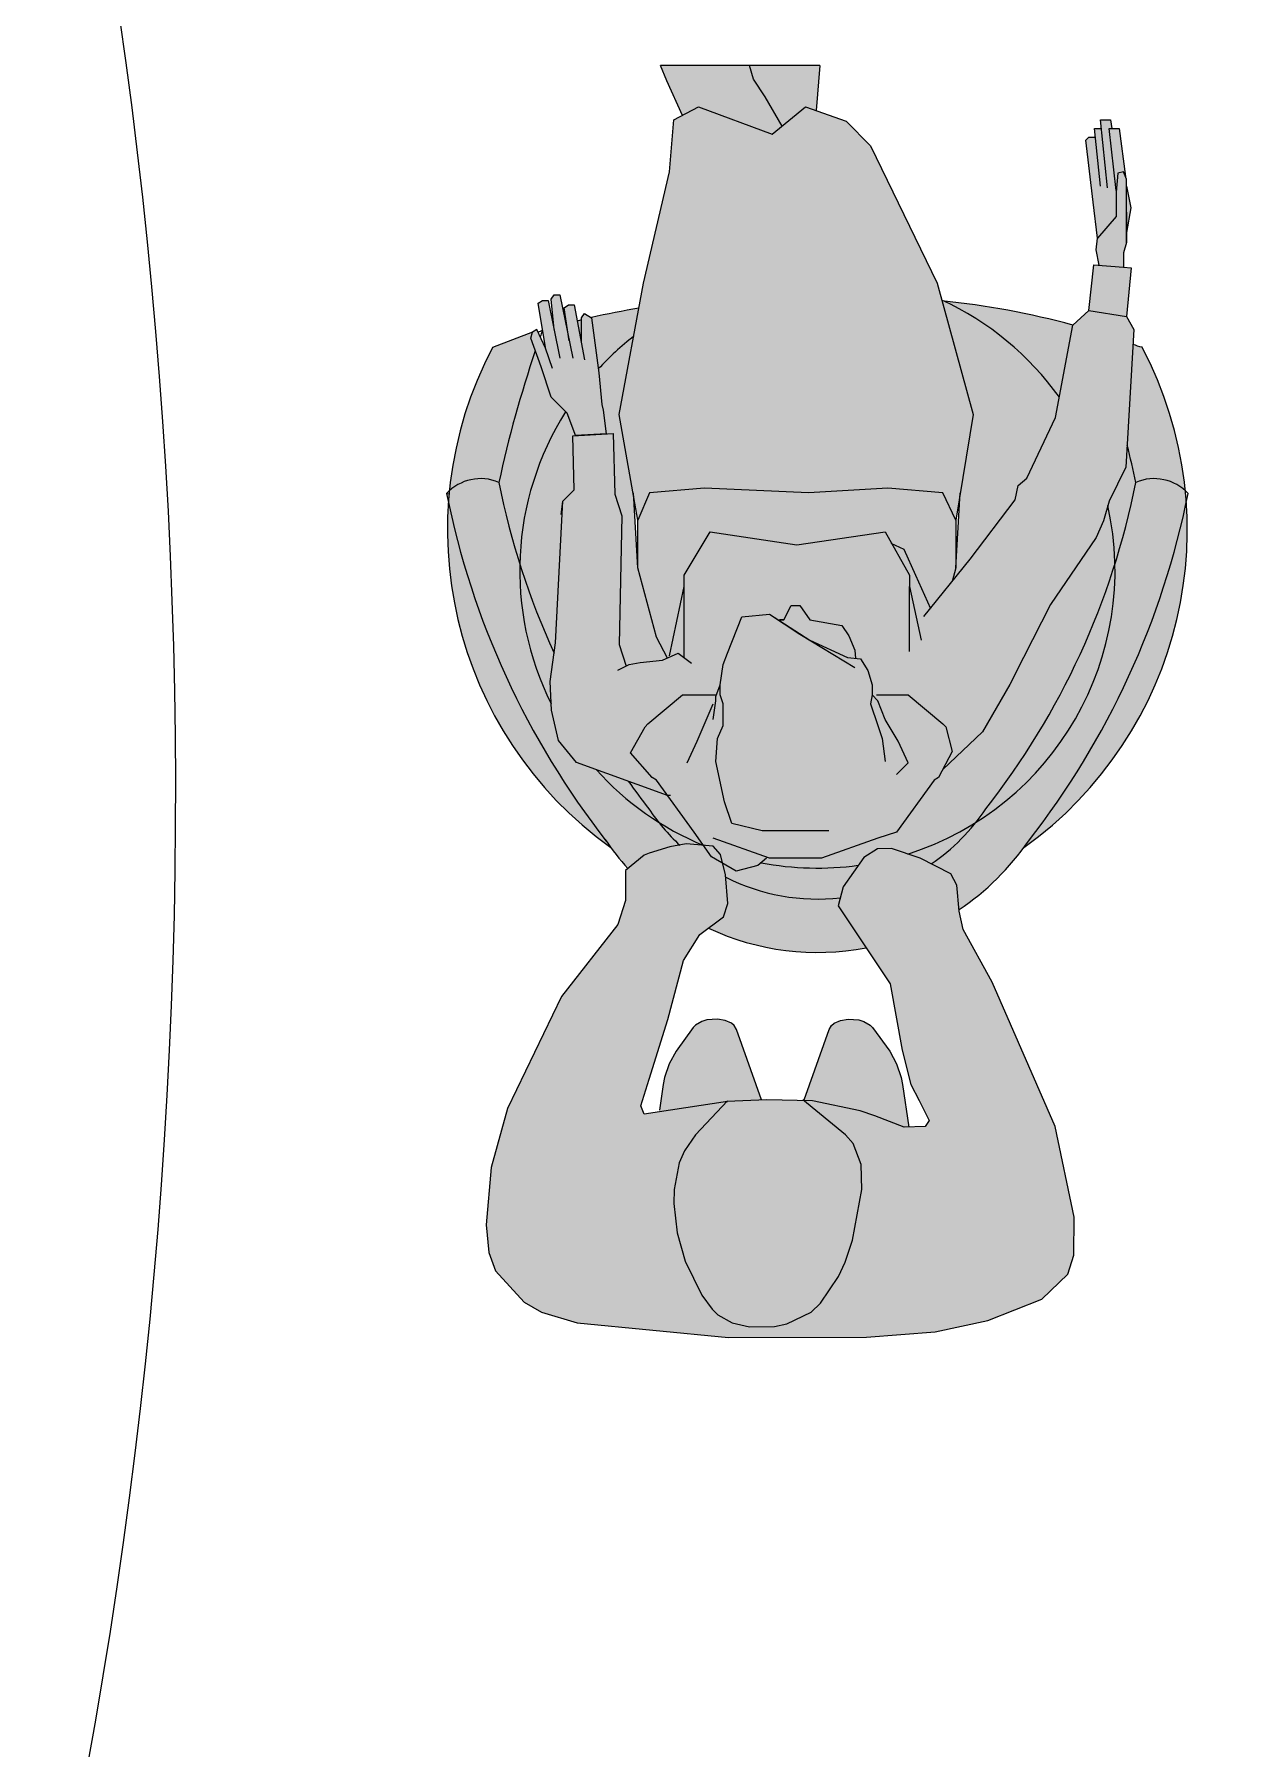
# Model space of a CAD drawing. Header units: millimetres. Extents: x 31778 to 54642, y 18502 to 28743.
# Drawn here: x 43749.3 to 43863, y 22060.9 to 22222.8 of the extents above; entities that cross this region are included whole.
import ezdxf

# ---------------------------------------------------------------- set-up
doc = ezdxf.new("R2010")
doc.units = ezdxf.units.MM
doc.layers.add('CIRCUITS ECLAIRAGE', color=1, linetype='Continuous')
doc.layers.add('Plan Archi', color=8, linetype='Continuous')

msp = doc.modelspace()

# ---------------------------------------------------------------- hatches: boundary and pattern name
at = {"layer": 'Plan Archi', "true_color": 0xffffff}
h = msp.add_hatch(color=7, dxfattribs=at)
h.dxf.hatch_style = 1
h.paths.add_polyline_path([(43804.487, 22186.858), (43806.261, 22176.896), (43807.353, 22179.488), (43812.538, 22179.898), (43822.364, 22179.488), (43829.87, 22179.898), (43835.055, 22179.488), (43836.284, 22176.896), (43837.921, 22186.858), (43834.51, 22199.276), (43828.232, 22212.241), (43825.912, 22214.56), (43822.091, 22215.925), (43818.952, 22213.332), (43811.993, 22215.925), (43809.673, 22214.697), (43809.263, 22209.784), (43806.807, 22199.276)])
h.paths.add_polyline_path([(43822.091, 22215.925), (43823.101, 22215.565), (43823.439, 22219.835), (43816.788, 22219.835), (43817.178, 22218.518), (43818.27, 22216.88), (43819.877, 22214.096)])
h.paths.add_polyline_path([(43818.952, 22213.332), (43819.877, 22214.096), (43818.27, 22216.88), (43817.178, 22218.518), (43816.788, 22219.835), (43808.385, 22219.835), (43808.99, 22218.382), (43810.483, 22215.126), (43811.993, 22215.925)])
h.paths.add_polyline_path([(43848.839, 22196.683), (43852.387, 22196.137), (43852.839, 22200.731), (43852.114, 22200.777), (43849.32, 22201.007)])
h.paths.add_polyline_path([(43852.387, 22203.097), (43852.387, 22205.963), (43852.387, 22206.1), (43852.387, 22209.102), (43852.114, 22209.784), (43851.568, 22209.648), (43851.431, 22207.874), (43851.431, 22205.554), (43849.657, 22203.507), (43849.521, 22202.415), (43849.811, 22200.967), (43852.114, 22200.777), (43852.114, 22202.142)])
h = msp.add_hatch(color=7, dxfattribs=at)
h.dxf.hatch_style = 1
h.paths.add_polyline_path([(43849.248, 22206.918), (43849.657, 22203.507), (43851.431, 22205.554), (43851.431, 22207.874), (43851.568, 22209.648), (43852.114, 22209.784), (43852.289, 22209.345), (43851.704, 22213.878), (43851.295, 22213.878), (43851.022, 22213.878), (43850.886, 22214.697), (43850.476, 22214.697), (43849.93, 22214.697), (43850.017, 22213.878), (43849.93, 22213.878), (43849.384, 22213.878), (43849.466, 22213.059), (43848.839, 22213.059), (43848.566, 22212.786)])
h = msp.add_hatch(color=7, dxfattribs=at)
h.dxf.hatch_style = 1
h.paths.add_polyline_path([(43852.387, 22204.053), (43852.796, 22206.372), (43852.387, 22208.419), (43852.387, 22206.1)])
h = msp.add_hatch(color=7, dxfattribs=at)
h.dxf.hatch_style = 1
h.paths.add_polyline_path([(43788.473, 22179.673, -0.292249), (43793.138, 22180.463, -0.0281492), (43796.582, 22192.89), (43796.162, 22194.09), (43796.299, 22194.636), (43792.544, 22193.192, 0.0965493)])
h.paths.add_polyline_path([(43803.698, 22145.992, -0.008687), (43803.216, 22146.678, -0.1141347), (43788.379, 22178.577, 0.2605078)])
h.paths.add_polyline_path([(43846.058, 22188.495), (43847.335, 22195.307, 0.0413939), (43835.139, 22197.582, -0.128467)])
h = msp.add_hatch(color=7, dxfattribs=at)
h.dxf.hatch_style = 1
h.paths.add_polyline_path([(43839.116, 22149.64, -0.0205408), (43838.194, 22148.371, 0.2633428), (43851.301, 22172.751, -0.0901738)], flags=17)
h.paths.add_polyline_path([(43836.684, 22179.331), (43836.284, 22172.392), (43835.943, 22171.099), (43837.648, 22173.211), (43841.879, 22178.806), (43842.152, 22180.171), (43842.971, 22180.853), (43845.7, 22186.585), (43846.058, 22188.495, 0.128467), (43835.139, 22197.582, 0.0005651), (43834.97, 22197.599), (43837.921, 22186.858)])
h.paths.add_polyline_path([(43806.261, 22176.896), (43806.261, 22172.392), (43805.877, 22179.054), (43804.487, 22186.858), (43805.868, 22194.253, 0.0405095), (43802.53, 22191.168), (43802.576, 22190.815), (43802.849, 22187.813), (43802.986, 22187.267), (43803.264, 22185.044), (43800.114, 22184.862), (43800.256, 22179.761), (43799.165, 22178.67), (43798.482, 22165.296), (43797.994, 22161.654), (43798.103, 22158.965), (43798.773, 22156.098), (43800.479, 22154.01), (43809.064, 22150.906), (43811.583, 22147.419), (43812.446, 22146.196), (43813.385, 22146.122), (43814.069, 22145.318), (43814.277, 22144.477), (43815.541, 22143.734), (43817.588, 22144.28), (43818.489, 22145.031), (43818.679, 22144.962), (43823.592, 22144.962), (43828.914, 22146.873), (43830.689, 22147.419), (43834.237, 22152.332), (43834.646, 22152.604), (43835.046, 22153.358), (43838.794, 22156.92), (43841.382, 22161.365), (43842.659, 22163.935), (43845.221, 22168.914), (43849.521, 22175.258), (43850.217, 22176.819), (43850.749, 22178.67), (43852.34, 22181.892), (43853.069, 22194.909), (43852.387, 22196.137), (43848.839, 22196.683), (43847.337, 22195.319), (43845.7, 22186.585), (43842.971, 22180.853), (43842.152, 22180.171), (43841.879, 22178.806), (43837.648, 22173.211), (43835.943, 22171.099), (43836.284, 22172.392), (43836.284, 22176.896), (43835.055, 22179.488), (43829.87, 22179.898), (43822.364, 22179.488), (43812.538, 22179.898), (43807.353, 22179.488)])
h.paths.add_polyline_path([(43822.5, 22165.569), (43821.545, 22166.115), (43818.679, 22168.025)], flags=16)
h.paths.add_polyline_path([(43795.114, 22172.751, 0.0309202), (43798.353, 22164.33), (43798.482, 22165.296), (43799.165, 22178.67), (43800.256, 22179.761), (43800.114, 22184.862), (43800.368, 22184.876), (43799.574, 22186.994), (43799.439, 22187.129, 0.1360564)])
h.paths.add_polyline_path([(43803.216, 22146.678, 0.0353791), (43805.324, 22143.995), (43806.853, 22145.246), (43807.331, 22145.445), (43809.282, 22146.043), (43810.218, 22146.211, -0.0385462), (43808.221, 22148.371, -0.0689941), (43802.319, 22153.345), (43800.479, 22154.01), (43798.773, 22156.098), (43798.103, 22158.965), (43798.079, 22159.564, -0.1220414), (43795.114, 22172.751, -0.0272747), (43793.138, 22180.463, 0.292249), (43788.473, 22179.673, 0.0074581), (43788.379, 22178.577, 0.1141347)])
h.paths.add_polyline_path([(43793.138, 22180.463, 0.0272747), (43795.114, 22172.751, -0.1360564), (43799.439, 22187.129), (43798.073, 22188.495), (43797.118, 22191.361), (43796.582, 22192.89, 0.0281492)])
h.paths.add_polyline_path([(43802.53, 22191.168, -0.0405095), (43805.868, 22194.253), (43806.366, 22196.916, 0.0152036), (43801.892, 22196.018)])
h.paths.add_polyline_path([(43841.382, 22161.365), (43838.794, 22156.92), (43835.046, 22153.358), (43834.646, 22152.604), (43834.237, 22152.332), (43830.689, 22147.419), (43828.914, 22146.873), (43823.592, 22144.962), (43818.679, 22144.962), (43818.489, 22145.031), (43817.906, 22144.545, 0.082095), (43827.069, 22144.307), (43827.581, 22145.048), (43828.879, 22145.844), (43830.196, 22145.901), (43831.741, 22145.368, 0.0635791), (43838.194, 22148.371, 0.0205408), (43839.116, 22149.64, 0.0901738), (43851.301, 22172.751, 0.0495236), (43850.632, 22178.263), (43850.217, 22176.819), (43849.521, 22175.258), (43845.221, 22168.914), (43842.659, 22163.935)], flags=17)
h.paths.add_polyline_path([(43851.301, 22172.751, 0.0272747), (43853.276, 22180.463, 0.0078533), (43852.456, 22183.968), (43852.34, 22181.892), (43850.749, 22178.67), (43850.632, 22178.263, -0.0495236)])
h.paths.add_polyline_path([(43807.299, 22149.64, 0.0205408), (43808.221, 22148.371, 0.04204), (43812.408, 22146.199), (43812.446, 22146.196), (43811.583, 22147.419), (43809.064, 22150.906), (43805.344, 22152.251, 0.0111682)], flags=17)
h.paths.add_polyline_path([(43808.221, 22148.371, -0.0205408), (43807.299, 22149.64, -0.0111682), (43805.344, 22152.251), (43802.319, 22153.345, 0.0689941)], flags=17)
h.paths.add_polyline_path([(43798.079, 22159.564), (43797.994, 22161.654), (43798.353, 22164.33, -0.0309202), (43795.114, 22172.751, 0.1220414)], flags=17)
h.paths.add_polyline_path([(43825.381, 22141.24), (43825.653, 22142.259), (43827.069, 22144.307, -0.082095), (43817.906, 22144.545), (43817.588, 22144.28), (43815.541, 22143.734), (43814.277, 22144.477), (43814.54, 22143.414), (43814.558, 22143.186, 0.1469835)])
h.paths.add_polyline_path([(43831.741, 22145.368), (43832.902, 22144.967), (43833.962, 22144.43, 0.0760974), (43838.194, 22148.371, -0.0635791)], flags=16)
h.paths.add_polyline_path([(43814.341, 22139.431), (43812.928, 22138.371, 0.1591461), (43827.801, 22136.517), (43825.175, 22140.466), (43825.381, 22141.24, -0.1469835), (43814.558, 22143.186), (43814.758, 22140.708)])
h = msp.add_hatch(color=7, dxfattribs=at)
h.dxf.hatch_style = 1
h.paths.add_polyline_path([(43799.574, 22186.994), (43800.368, 22184.876), (43803.264, 22185.044), (43802.986, 22187.267), (43802.849, 22187.813), (43802.576, 22190.815), (43801.894, 22196.001), (43801.212, 22196.41), (43800.939, 22196.001), (43800.939, 22195.79, 0.0013694), (43800.54, 22195.691), (43800.256, 22197.229), (43799.71, 22197.229), (43799.301, 22196.956), (43799.781, 22193.836), (43798.892, 22198.184), (43798.346, 22198.184), (43798.073, 22197.775), (43798.346, 22194.909), (43797.8, 22197.639), (43797.254, 22197.639), (43796.845, 22197.366), (43797.57, 22193.016), (43797.527, 22193.135), (43796.708, 22194.909), (43796.299, 22194.636), (43796.162, 22194.09), (43797.118, 22191.361), (43798.073, 22188.495)])
h = msp.add_hatch(color=7, dxfattribs=at)
h.dxf.hatch_style = 1
h.paths.add_polyline_path([(43858.036, 22178.577, -0.1144917), (43843.131, 22146.591, -0.0077692), (43842.698, 22145.979, 0.2606709)])
h.paths.add_polyline_path([(43858.036, 22178.577, 0.0074581), (43857.942, 22179.673, 0.292249), (43853.276, 22180.463, -0.0272747), (43851.301, 22172.751, -0.2633428), (43838.194, 22148.371, -0.0760974), (43833.962, 22144.43), (43835.81, 22143.494), (43836.389, 22142.419), (43836.582, 22140.122, 0.0962218), (43843.131, 22146.591, 0.1144917)])
h.paths.add_polyline_path([(43853.841, 22193.249, -0.0473686), (43852.991, 22193.516), (43852.456, 22183.968, -0.0078533), (43853.276, 22180.463, -0.292249), (43857.942, 22179.673, 0.0969866)])
h.paths.add_polyline_path([(43842.971, 22180.853), (43842.152, 22180.171), (43841.879, 22178.806), (43837.648, 22173.211), (43833.881, 22168.545), (43832.463, 22171.71), (43831.371, 22174.166), (43830.24, 22174.669), (43829.597, 22175.804), (43821.272, 22174.576), (43813.084, 22175.804), (43810.628, 22171.71), (43810.628, 22170.618), (43810.628, 22168.162), (43810.628, 22163.916), (43810.082, 22164.341), (43808.581, 22163.658), (43806.49, 22163.455), (43805.442, 22163.249), (43805.168, 22163.116), (43804.487, 22165.159), (43804.76, 22177.305), (43804.077, 22179.352), (43803.941, 22185.084), (43800.114, 22184.862), (43800.256, 22179.761), (43799.165, 22178.67), (43798.482, 22165.296), (43797.994, 22161.654), (43798.103, 22158.965), (43798.773, 22156.098), (43800.479, 22154.01), (43809.064, 22150.906), (43811.583, 22147.419), (43812.446, 22146.196), (43813.385, 22146.122), (43814.069, 22145.318), (43814.277, 22144.477), (43815.541, 22143.734), (43817.588, 22144.28), (43818.489, 22145.031), (43818.679, 22144.962), (43823.592, 22144.962), (43828.914, 22146.873), (43830.689, 22147.419), (43834.237, 22152.332), (43834.646, 22152.604), (43835.046, 22153.358), (43838.794, 22156.92), (43841.382, 22161.365), (43842.659, 22163.935), (43845.221, 22168.914), (43849.521, 22175.258), (43850.217, 22176.819), (43850.749, 22178.67), (43852.34, 22181.892), (43853.069, 22194.909), (43852.387, 22196.137), (43848.839, 22196.683), (43847.337, 22195.319), (43845.7, 22186.585)])
h.paths.add_polyline_path([(43822.5, 22165.569), (43821.545, 22166.115), (43822.276, 22165.673)], flags=16)
h = msp.add_hatch(color=7, dxfattribs=at)
h.dxf.hatch_style = 1
h.paths.add_polyline_path([(43810.218, 22146.211), (43810.836, 22146.322), (43812.408, 22146.199, -0.04204), (43808.221, 22148.371, 0.0385462)])
h = msp.add_hatch(color=7, dxfattribs=at)
h.dxf.hatch_style = 1
h.paths.add_polyline_path([(43814.739, 22121.985), (43806.853, 22120.79), (43806.534, 22121.587), (43807.331, 22124.096), (43809.083, 22129.752), (43810.557, 22135.328), (43812.11, 22137.758), (43814.341, 22139.431), (43814.758, 22140.708), (43814.54, 22143.414), (43814.069, 22145.318), (43813.385, 22146.122), (43810.836, 22146.322), (43809.282, 22146.043), (43807.331, 22145.445), (43806.853, 22145.246), (43805.1, 22143.812), (43805.1, 22140.984), (43804.383, 22138.714), (43799.046, 22131.903), (43793.96, 22121.327), (43792.426, 22115.782), (43791.948, 22110.342), (43792.195, 22107.726), (43792.807, 22106.012), (43795.541, 22103.065), (43797.156, 22102.104), (43800.52, 22101.114), (43814.819, 22099.72), (43827.834, 22099.758), (43834.336, 22100.237), (43839.315, 22101.313), (43844.413, 22103.344), (43846.843, 22105.694), (43847.43, 22107.481), (43847.44, 22111.071), (43845.648, 22119.635), (43839.713, 22133.257), (43836.965, 22138.236), (43836.594, 22139.976), (43836.389, 22142.419), (43835.81, 22143.494), (43832.902, 22144.967), (43830.196, 22145.901), (43828.879, 22145.844), (43827.581, 22145.048), (43825.653, 22142.259), (43825.175, 22140.466), (43830.074, 22133.098), (43831.229, 22126.844), (43832.026, 22123.618), (43832.805, 22122.098), (43833.75, 22120.194), (43833.38, 22119.635), (43831.418, 22119.565), (43828.635, 22120.652), (43827.246, 22121.109), (43822.745, 22122.065), (43818.443, 22122.144), (43814.659, 22121.985)])
h = msp.add_hatch(color=7, dxfattribs=at)
h.dxf.hatch_style = 1
h.paths.add_polyline_path([(43827.396, 22113.681), (43827.331, 22116.043), (43826.574, 22118.049), (43825.852, 22118.838), (43821.907, 22122.08), (43818.443, 22122.144), (43814.77, 22121.99), (43814.652, 22121.972), (43811.712, 22118.838), (43810.659, 22117.351), (43810.173, 22116.216), (43809.674, 22113.697), (43809.642, 22112.354), (43809.959, 22109.608), (43810.722, 22106.92), (43812.295, 22103.716), (43813.265, 22102.388), (43813.799, 22101.871), (43815.163, 22101.115), (43816.802, 22100.722), (43819.169, 22100.752), (43820.333, 22100.999), (43822.635, 22102.109), (43823.502, 22102.946), (43825.198, 22105.477), (43825.844, 22106.818), (43826.529, 22108.92)])
h.paths.add_polyline_path([(43827.246, 22121.109), (43828.635, 22120.652), (43831.418, 22119.565), (43831.848, 22119.581), (43831.252, 22123.618), (43831.12, 22124.278), (43830.675, 22125.548), (43830.038, 22126.756), (43828.424, 22128.995), (43828.2, 22129.217), (43827.606, 22129.554), (43827.135, 22129.697), (43826.121, 22129.78), (43825.394, 22129.661), (43824.786, 22129.381), (43824.553, 22129.178), (43824.321, 22128.796), (43821.948, 22122.079), (43822.745, 22122.065)])
h.paths.add_polyline_path([(43814.652, 22121.972), (43814.664, 22121.985), (43814.659, 22121.985), (43817.938, 22122.123), (43815.58, 22128.796), (43815.348, 22129.178), (43815.115, 22129.381), (43814.508, 22129.661), (43813.781, 22129.78), (43812.767, 22129.697), (43812.295, 22129.554), (43811.702, 22129.217), (43811.478, 22128.995), (43809.864, 22126.756), (43809.227, 22125.548), (43808.782, 22124.278), (43808.65, 22123.618), (43808.264, 22121.004)])

# ---------------------------------------------------------------- linework, layer by layer
at = {"layer": 'CIRCUITS ECLAIRAGE', "color": 6}
for centre, radius, start, end in [((43806.181, 21964.076), 307.428, 44.6492, 100.62994), ((43252.281, 22151.075), 510.351, 342.46886, 13.04018)]:
    msp.add_arc(centre, radius, start, end, dxfattribs=at)
at = {"layer": 'Plan Archi'}
for p, q in [((43823.439, 22219.835, 0), (43808.385, 22219.835, 0)), ((43808.99, 22218.382, 0), (43808.385, 22219.835, 0)), ((43817.178, 22218.518, 0), (43816.788, 22219.835, 0)), ((43823.439, 22219.835, 0), (43823.101, 22215.565, 0)), ((43810.491, 22215.106, 0), (43808.99, 22218.382, 0)), ((43818.27, 22216.88, 0), (43817.178, 22218.518, 0)), ((43809.673, 22214.697, 0), (43811.993, 22215.925, 0)), ((43811.993, 22215.925, 0), (43818.952, 22213.332, 0)), ((43819.877, 22214.096, 0), (43818.27, 22216.88, 0)), ((43818.952, 22213.332, 0), (43822.091, 22215.925, 0)), ((43822.091, 22215.925, 0), (43825.912, 22214.56, 0)), ((43809.263, 22209.784, 0), (43809.673, 22214.697, 0)), ((43825.912, 22214.56, 0), (43828.232, 22212.241, 0)), ((43849.93, 22208.419, 0), (43849.384, 22213.878, 0)), ((43849.384, 22213.878, 0), (43849.93, 22213.878, 0)), ((43850.613, 22208.283, 0), (43849.93, 22214.697, 0)), ((43849.93, 22214.697, 0), (43850.476, 22214.697, 0)), ((43849.93, 22213.878, 0), (43850.067, 22213.878, 0)), ((43850.476, 22214.697, 0), (43850.886, 22214.697, 0)), ((43851.431, 22208.01, 0), (43850.749, 22213.878, 0)), ((43850.749, 22213.878, 0), (43851.295, 22213.878, 0)), ((43850.886, 22214.697, 0), (43851.022, 22213.878, 0)), ((43851.295, 22213.878, 0), (43851.704, 22213.878, 0)), ((43851.704, 22213.878, 0), (43852.289, 22209.345, 0)), ((43828.232, 22212.241, 0), (43834.51, 22199.276, 0)), ((43848.566, 22212.786, 0), (43848.839, 22213.059, 0)), ((43849.248, 22206.918, 0), (43848.566, 22212.786, 0)), ((43848.839, 22213.059, 0), (43849.466, 22213.059, 0)), ((43806.807, 22199.276, 0), (43809.263, 22209.784, 0)), ((43851.568, 22209.648, 0), (43851.431, 22207.874, 0)), ((43852.114, 22209.784, 0), (43851.568, 22209.648, 0)), ((43852.387, 22209.102, 0), (43852.114, 22209.784, 0)), ((43852.387, 22206.1, 0), (43852.387, 22209.102, 0)), ((43851.431, 22208.01, 0), (43851.431, 22208.01, 0)), ((43851.431, 22207.874, 0), (43851.431, 22205.554, 0)), ((43852.387, 22208.419, 0), (43852.796, 22206.372, 0)), ((43849.657, 22203.507, 0), (43849.248, 22206.918, 0)), ((43852.796, 22206.372, 0), (43852.387, 22204.053, 0)), ((43852.387, 22203.097, 0), (43852.387, 22206.1, 0)), ((43852.387, 22205.963, 0), (43852.387, 22203.097, 0)), ((43851.431, 22205.554, 0), (43849.657, 22203.507, 0)), ((43849.521, 22202.415, 0), (43849.657, 22203.507, 0)), ((43849.811, 22200.967, 0), (43849.521, 22202.415, 0)), ((43852.387, 22203.097, 0), (43852.114, 22202.142, 0)), ((43848.839, 22196.683, 0), (43849.32, 22201.007, 0)), ((43849.32, 22201.007, 0), (43852.114, 22200.777, 0)), ((43852.114, 22202.142, 0), (43852.114, 22200.777, 0)), ((43852.114, 22200.777, 0), (43852.839, 22200.731, 0)), ((43804.487, 22186.858, 0), (43806.807, 22199.276, 0)), ((43834.51, 22199.276, 0), (43837.921, 22186.858, 0)), ((43852.839, 22200.731, 0), (43852.387, 22196.137, 0)), ((43796.845, 22197.366, 0), (43797.254, 22197.639, 0)), ((43797.254, 22197.639, 0), (43797.8, 22197.639, 0)), ((43797.8, 22197.639, 0), (43798.892, 22192.18, 0)), ((43798.073, 22197.775, 0), (43798.346, 22198.184, 0)), ((43798.346, 22194.909, 0), (43798.073, 22197.775, 0)), ((43798.346, 22198.184, 0), (43798.892, 22198.184, 0)), ((43798.892, 22198.184, 0), (43800.12, 22192.18, 0)), ((43797.57, 22193.016, 0), (43796.845, 22197.366, 0)), ((43799.301, 22196.956, 0), (43799.71, 22197.229, 0)), ((43799.781, 22193.836, 0), (43799.301, 22196.956, 0)), ((43799.71, 22197.229, 0), (43800.256, 22197.229, 0)), ((43800.256, 22197.229, 0), (43801.212, 22192.043, 0)), ((43800.939, 22196.001, 0), (43801.212, 22196.41, 0)), ((43800.939, 22193.681, 0), (43800.939, 22196.001, 0)), ((43801.212, 22196.41, 0), (43801.894, 22196.001, 0)), ((43801.894, 22196.001, 0), (43802.576, 22190.815, 0)), ((43847.337, 22195.319, 0), (43848.839, 22196.683, 0)), ((43848.839, 22196.683, 0), (43852.387, 22196.137, 0)), ((43852.387, 22196.137, 0), (43853.069, 22194.909, 0)), ((43796.299, 22194.636, 0), (43792.544, 22193.192, 0)), ((43796.162, 22194.09, 0), (43796.299, 22194.636, 0)), ((43796.708, 22194.909, 0), (43796.299, 22194.636, 0)), ((43797.527, 22193.135, 0), (43796.708, 22194.909, 0)), ((43845.7, 22186.585, 0), (43847.337, 22195.319, 0)), ((43853.069, 22194.909, 0), (43852.34, 22181.892, 0)), ((43797.118, 22191.361, 0), (43796.162, 22194.09, 0)), ((43798.209, 22191.225, 0), (43797.527, 22193.135, 0)), ((43798.073, 22188.495, 0), (43797.118, 22191.361, 0)), ((43802.576, 22190.815, 0), (43802.849, 22187.813, 0)), ((43799.574, 22186.994, 0), (43798.073, 22188.495, 0)), ((43802.849, 22187.813, 0), (43802.986, 22187.267, 0)), ((43800.393, 22184.811, 0), (43799.574, 22186.994, 0)), ((43802.986, 22187.267, 0), (43803.264, 22185.044, 0)), ((43806.261, 22176.896, 0), (43804.487, 22186.858, 0)), ((43837.921, 22186.858, 0), (43836.284, 22176.896, 0)), ((43842.971, 22180.853, 0), (43845.7, 22186.585, 0)), ((43800.114, 22184.862, 0), (43803.941, 22185.084, 0)), ((43800.256, 22179.761, 0), (43800.114, 22184.862, 0)), ((43803.264, 22185.044, 0), (43800.368, 22184.876, 0)), ((43803.941, 22185.084, 0), (43804.077, 22179.352, 0)), ((43852.34, 22181.892, 0), (43850.749, 22178.67, 0)), ((43799.165, 22178.67, 0), (43800.256, 22179.761, 0)), ((43812.538, 22179.898, 0), (43807.353, 22179.488, 0)), ((43822.364, 22179.488, 0), (43812.538, 22179.898, 0)), ((43829.87, 22179.898, 0), (43822.364, 22179.488, 0)), ((43835.055, 22179.488, 0), (43829.87, 22179.898, 0)), ((43841.879, 22178.806, 0), (43842.152, 22180.171, 0)), ((43842.152, 22180.171, 0), (43842.971, 22180.853, 0)), ((43798.482, 22165.296, 0), (43799.165, 22178.67, 0)), ((43799.028, 22177.441, 0), (43799.165, 22178.67, 0)), ((43804.077, 22179.352, 0), (43804.76, 22177.305, 0)), ((43806.261, 22172.392, 0), (43805.852, 22179.488, 0)), ((43807.353, 22179.488, 0), (43806.261, 22176.896, 0)), ((43836.284, 22176.896, 0), (43835.055, 22179.488, 0)), ((43836.284, 22172.392, 0), (43836.693, 22179.488, 0)), ((43837.648, 22173.211, 0), (43841.879, 22178.806, 0)), ((43850.749, 22178.67, 0), (43850.217, 22176.819, 0)), ((43804.76, 22177.305, 0), (43804.487, 22165.159, 0)), ((43806.261, 22172.392, 0), (43806.261, 22176.896, 0)), ((43836.284, 22176.896, 0), (43836.284, 22172.392, 0)), ((43850.217, 22176.819, 0), (43849.521, 22175.258, 0)), ((43810.628, 22171.71, 0), (43813.084, 22175.804, 0)), ((43813.084, 22175.804, 0), (43821.272, 22174.576, 0)), ((43821.272, 22174.576, 0), (43829.597, 22175.804, 0)), ((43829.597, 22175.804, 0), (43831.917, 22171.71, 0)), ((43849.521, 22175.258, 0), (43845.221, 22168.914, 0)), ((43830.143, 22174.712, 0), (43831.371, 22174.166, 0)), ((43831.371, 22174.166, 0), (43832.463, 22171.71, 0)), ((43808.035, 22165.842, 0), (43806.261, 22172.392, 0)), ((43810.628, 22170.618, 0), (43810.628, 22171.71, 0)), ((43831.917, 22171.71, 0), (43831.917, 22170.618, 0)), ((43832.463, 22171.71, 0), (43833.881, 22168.545, 0)), ((43833.272, 22167.79, 0), (43837.648, 22173.211, 0)), ((43836.284, 22172.392, 0), (43835.943, 22171.099, 0)), ((43809.263, 22164.068, 0), (43810.628, 22170.618, 0)), ((43810.628, 22168.162, 0), (43810.628, 22170.618, 0)), ((43831.917, 22168.162, 0), (43831.917, 22170.618, 0)), ((43831.917, 22170.618, 0), (43833.008, 22165.569, 0)), ((43820.044, 22167.479, 0), (43820.726, 22168.844, 0)), ((43820.726, 22168.844, 0), (43821.545, 22168.844, 0)), ((43821.545, 22168.844, 0), (43822.5, 22167.479, 0)), ((43845.221, 22168.914, 0), (43842.659, 22163.935, 0)), ((43810.628, 22163.931, 0), (43810.628, 22168.162, 0)), ((43814.722, 22164.341, 0), (43816.087, 22167.752, 0)), ((43816.087, 22167.752, 0), (43818.679, 22168.025, 0)), ((43818.679, 22168.025, 0), (43822.5, 22165.569, 0)), ((43818.679, 22168.025, 0), (43821.545, 22166.115, 0)), ((43820.044, 22167.479, 0), (43819.635, 22167.479, 0)), ((43819.635, 22167.479, 0), (43819.635, 22167.479, 0)), ((43819.635, 22167.479, 0), (43820.044, 22167.479, 0)), ((43822.5, 22167.479, 0), (43825.503, 22166.933, 0)), ((43825.503, 22166.933, 0), (43826.185, 22165.978, 0)), ((43831.917, 22164.477, 0), (43831.917, 22168.162, 0)), ((43797.994, 22161.654, 0), (43798.482, 22165.296, 0)), ((43804.487, 22165.159, 0), (43805.169, 22163.112, 0)), ((43809.049, 22163.871, 0), (43808.035, 22165.842, 0)), ((43821.545, 22166.115, 0), (43822.5, 22165.569, 0)), ((43821.545, 22166.115, 0), (43826.731, 22162.976, 0)), ((43822.5, 22165.569, 0), (43826.049, 22163.931, 0)), ((43826.185, 22165.978, 0), (43826.731, 22164.614, 0)), ((43806.49, 22163.455, 0), (43808.581, 22163.658, 0)), ((43808.581, 22163.658, 0), (43810.082, 22164.341, 0)), ((43810.082, 22164.341, 0), (43811.31, 22163.385, 0)), ((43814.312, 22163.249, 0), (43814.722, 22164.341, 0)), ((43826.049, 22163.931, 0), (43827.277, 22163.795, 0)), ((43826.731, 22164.614, 0), (43826.821, 22163.845, 0)), ((43827.277, 22163.795, 0), (43827.959, 22162.703, 0)), ((43842.659, 22163.935, 0), (43841.382, 22161.365, 0)), ((43804.36, 22162.723, 0), (43805.442, 22163.249, 0)), ((43805.442, 22163.249, 0), (43806.49, 22163.455, 0)), ((43814.04, 22161.338, 0), (43814.312, 22163.249, 0)), ((43827.959, 22162.703, 0), (43828.369, 22161.338, 0)), ((43798.103, 22158.965, 0), (43797.994, 22161.654, 0)), ((43807.216, 22157.654, 0), (43810.491, 22160.383, 0)), ((43810.491, 22160.383, 0), (43813.63, 22160.383, 0)), ((43813.63, 22160.247, 0), (43814.04, 22161.338, 0)), ((43814.04, 22160.383, 0), (43814.04, 22161.338, 0)), ((43814.312, 22159.564, 0), (43814.04, 22160.383, 0)), ((43828.369, 22160.383, 0), (43828.232, 22159.564, 0)), ((43828.369, 22161.338, 0), (43828.369, 22160.383, 0)), ((43828.914, 22159.837, 0), (43828.369, 22160.383, 0)), ((43828.778, 22160.383, 0), (43831.78, 22160.383, 0)), ((43831.78, 22160.383, 0), (43835.055, 22157.654, 0)), ((43841.382, 22161.365, 0), (43838.794, 22156.92, 0)), ((43798.773, 22156.098, 0), (43798.103, 22158.965, 0)), ((43811.856, 22156.016, 0), (43813.357, 22159.564, 0)), ((43813.357, 22158.063, 0), (43813.63, 22159.837, 0)), ((43813.63, 22159.837, 0), (43813.63, 22160.247, 0)), ((43814.312, 22157.517, 0), (43814.312, 22159.564, 0)), ((43828.232, 22159.564, 0), (43828.914, 22157.517, 0)), ((43829.597, 22158.063, 0), (43828.914, 22159.837, 0)), ((43805.579, 22154.924, 0), (43806.943, 22157.381, 0)), ((43806.943, 22157.381, 0), (43807.216, 22157.654, 0)), ((43813.767, 22156.289, 0), (43814.312, 22157.517, 0)), ((43828.914, 22157.517, 0), (43829.324, 22156.289, 0)), ((43830.825, 22156.016, 0), (43829.597, 22158.063, 0)), ((43835.055, 22157.654, 0), (43835.328, 22157.381, 0)), ((43835.328, 22157.381, 0), (43835.938, 22155.037, 0)), ((43800.479, 22154.01, 0), (43798.773, 22156.098, 0)), ((43810.901, 22153.969, 0), (43811.856, 22156.016, 0)), ((43813.63, 22154.106, 0), (43813.767, 22156.289, 0)), ((43829.324, 22156.289, 0), (43829.597, 22154.106, 0)), ((43831.78, 22153.969, 0), (43830.825, 22156.016, 0)), ((43838.794, 22156.92, 0), (43835.046, 22153.358, 0)), ((43809.064, 22150.906, 0), (43800.479, 22154.01, 0)), ((43807.626, 22152.604, 0), (43805.579, 22154.924, 0)), ((43814.449, 22150.285, 0), (43813.63, 22154.106, 0)), ((43830.689, 22152.877, 0), (43831.78, 22153.969, 0)), ((43835.938, 22155.037, 0), (43834.646, 22152.604, 0)), ((43808.035, 22152.332, 0), (43807.626, 22152.604, 0)), ((43811.583, 22147.419, 0), (43808.035, 22152.332, 0)), ((43834.237, 22152.332, 0), (43830.689, 22147.419, 0)), ((43834.646, 22152.604, 0), (43834.237, 22152.332, 0)), ((43809.337, 22150.906, 0), (43809.064, 22150.906, 0)), ((43815.131, 22148.238, 0), (43814.449, 22150.285, 0)), ((43813.221, 22145.099, 0), (43811.583, 22147.419, 0)), ((43817.997, 22147.555, 0), (43815.131, 22148.238, 0)), ((43824.275, 22147.555, 0), (43817.997, 22147.555, 0)), ((43830.689, 22147.419, 0), (43828.914, 22146.873, 0)), ((43809.282, 22146.043, -78.138), (43807.331, 22145.445, -78.138)), ((43810.836, 22146.322, -78.138), (43809.282, 22146.043, -78.138)), ((43813.385, 22146.122, -78.138), (43810.836, 22146.322, -78.138)), ((43818.679, 22144.962, 0), (43813.357, 22146.873, 0)), ((43814.069, 22145.318, -78.138), (43813.385, 22146.122, -78.138)), ((43828.914, 22146.873, 0), (43823.592, 22144.962, 0)), ((43828.879, 22145.844, -78.138), (43827.581, 22145.048, -78.138)), ((43830.196, 22145.901, -78.138), (43828.879, 22145.844, -78.138)), ((43832.902, 22144.967, -78.138), (43830.196, 22145.901, -78.138)), ((43806.853, 22145.246, -78.138), (43805.1, 22143.812, -78.138)), ((43807.331, 22145.445, -78.138), (43806.853, 22145.246, -78.138)), ((43815.541, 22143.734, 0), (43813.221, 22145.099, 0)), ((43814.54, 22143.414, -78.138), (43814.069, 22145.318, -78.138)), ((43817.588, 22144.28, 0), (43815.541, 22143.734, 0)), ((43818.406, 22144.962, 0), (43817.588, 22144.28, 0)), ((43823.592, 22144.962, 0), (43818.679, 22144.962, 0)), ((43827.581, 22145.048, -78.138), (43825.653, 22142.259, -78.138)), ((43835.81, 22143.494, -78.138), (43832.902, 22144.967, -78.138)), ((43805.1, 22143.812, -78.138), (43805.1, 22140.984, -78.138)), ((43814.758, 22140.708, -78.138), (43814.54, 22143.414, -78.138)), ((43836.389, 22142.419, -78.138), (43835.81, 22143.494, -78.138)), ((43805.1, 22140.984, -78.138), (43804.383, 22138.714, -78.138)), ((43825.653, 22142.259, -78.138), (43825.175, 22140.466, -78.138)), ((43836.594, 22139.976, -78.138), (43836.389, 22142.419, -78.138)), ((43812.11, 22137.758, -78.138), (43814.341, 22139.431, -78.138)), ((43814.341, 22139.431, -78.138), (43814.758, 22140.708, -78.138)), ((43825.175, 22140.466, -78.138), (43830.074, 22133.098, -78.138)), ((43836.965, 22138.236, -78.138), (43836.594, 22139.976, -78.138)), ((43804.383, 22138.714, -78.138), (43799.046, 22131.903, -78.138)), ((43810.557, 22135.328, -78.138), (43812.11, 22137.758, -78.138)), ((43839.713, 22133.257, -78.138), (43836.965, 22138.236, -78.138)), ((43809.083, 22129.752, -78.138), (43810.557, 22135.328, -78.138)), ((43830.074, 22133.098, -78.138), (43831.229, 22126.844, -78.138)), ((43845.648, 22119.635, -78.138), (43839.713, 22133.257, -78.138)), ((43799.046, 22131.903, -78.138), (43793.96, 22121.327, -78.138)), ((43807.331, 22124.096, -78.138), (43809.083, 22129.752, -78.138)), ((43812.295, 22129.554, -78.138), (43811.702, 22129.217, -78.138)), ((43812.767, 22129.697, -78.138), (43812.295, 22129.554, -78.138)), ((43813.781, 22129.78, -78.138), (43812.767, 22129.697, -78.138)), ((43814.508, 22129.661, -78.138), (43813.781, 22129.78, -78.138)), ((43815.115, 22129.381, -78.138), (43814.508, 22129.661, -78.138)), ((43824.786, 22129.381, -78.138), (43825.394, 22129.661, -78.138)), ((43825.394, 22129.661, -78.138), (43826.121, 22129.78, -78.138)), ((43826.121, 22129.78, -78.138), (43827.135, 22129.697, -78.138)), ((43827.135, 22129.697, -78.138), (43827.606, 22129.554, -78.138)), ((43827.606, 22129.554, -78.138), (43828.2, 22129.217, -78.138)), ((43811.478, 22128.995, -78.138), (43809.864, 22126.756, -78.138)), ((43811.702, 22129.217, -78.138), (43811.478, 22128.995, -78.138)), ((43815.348, 22129.178, -78.138), (43815.115, 22129.381, -78.138)), ((43815.58, 22128.796, -78.138), (43815.348, 22129.178, -78.138)), ((43817.93, 22122.144, -78.138), (43815.58, 22128.796, -78.138)), ((43821.971, 22122.144, -78.138), (43824.321, 22128.796, -78.138)), ((43824.321, 22128.796, -78.138), (43824.553, 22129.178, -78.138)), ((43824.553, 22129.178, -78.138), (43824.786, 22129.381, -78.138)), ((43828.2, 22129.217, -78.138), (43828.424, 22128.995, -78.138)), ((43828.424, 22128.995, -78.138), (43830.038, 22126.756, -78.138)), ((43809.864, 22126.756, -78.138), (43809.227, 22125.548, -78.138)), ((43830.038, 22126.756, -78.138), (43830.675, 22125.548, -78.138)), ((43831.229, 22126.844, -78.138), (43832.026, 22123.618, -78.138)), ((43809.227, 22125.548, -78.138), (43808.782, 22124.278, -78.138)), ((43830.675, 22125.548, -78.138), (43831.12, 22124.278, -78.138)), ((43806.534, 22121.587, -78.138), (43807.331, 22124.096, -78.138)), ((43808.65, 22123.618, -78.138), (43808.291, 22121.188, -78.138)), ((43808.782, 22124.278, -78.138), (43808.65, 22123.618, -78.138)), ((43831.12, 22124.278, -78.138), (43831.252, 22123.618, -78.138)), ((43831.252, 22123.618, -78.138), (43831.848, 22119.581, -78.138)), ((43832.026, 22123.618, -78.138), (43832.805, 22122.098, -78.138)), ((43806.853, 22120.79, -78.138), (43806.534, 22121.587, -78.138)), ((43814.739, 22121.985, -78.138), (43806.853, 22120.79, -78.138)), ((43814.739, 22122.065, -78.138), (43811.712, 22118.838, -78.138)), ((43818.443, 22122.144, -78.138), (43814.659, 22121.985, -78.138)), ((43814.659, 22121.985, -78.138), (43814.739, 22121.985, -78.138)), ((43822.745, 22122.065, -78.138), (43818.443, 22122.144, -78.138)), ((43825.852, 22118.838, -78.138), (43821.829, 22122.144, -78.138)), ((43827.246, 22121.109, -78.138), (43822.745, 22122.065, -78.138)), ((43832.805, 22122.098, -78.138), (43833.75, 22120.194, -78.138)), ((43793.96, 22121.327, -78.138), (43792.426, 22115.782, -78.138)), ((43828.635, 22120.652, -78.138), (43827.246, 22121.109, -78.138)), ((43831.418, 22119.565, -78.138), (43828.635, 22120.652, -78.138)), ((43833.75, 22120.194, -78.138), (43833.38, 22119.635, -78.138)), ((43811.712, 22118.838, -78.138), (43810.659, 22117.351, -78.138)), ((43826.574, 22118.049, -78.138), (43825.852, 22118.838, -78.138)), ((43833.38, 22119.635, -78.138), (43831.418, 22119.565, -78.138)), ((43847.44, 22111.071, -78.138), (43845.648, 22119.635, -78.138)), ((43810.659, 22117.351, -78.138), (43810.173, 22116.216, -78.138)), ((43827.331, 22116.043, -78.138), (43826.574, 22118.049, -78.138)), ((43792.426, 22115.782, -78.138), (43791.948, 22110.342, -78.138)), ((43810.173, 22116.216, -78.138), (43809.674, 22113.697, -78.138)), ((43827.396, 22113.681, -78.138), (43827.331, 22116.043, -78.138)), ((43809.674, 22113.697, -78.138), (43809.642, 22112.354, -78.138)), ((43826.529, 22108.92, -78.138), (43827.396, 22113.681, -78.138)), ((43809.642, 22112.354, -78.138), (43809.959, 22109.608, -78.138)), ((43791.948, 22110.342, -78.138), (43792.195, 22107.726, -78.138)), ((43847.43, 22107.481, -78.138), (43847.44, 22111.071, -78.138)), ((43809.959, 22109.608, -78.138), (43810.722, 22106.92, -78.138)), ((43825.844, 22106.818, -78.138), (43826.529, 22108.92, -78.138)), ((43792.195, 22107.726, -78.138), (43792.807, 22106.012, -78.138)), ((43810.722, 22106.92, -78.138), (43812.295, 22103.716, -78.138)), ((43846.843, 22105.694, -78.138), (43847.43, 22107.481, -78.138)), ((43792.807, 22106.012, -78.138), (43795.541, 22103.065, -78.138)), ((43823.502, 22102.946, -78.138), (43825.198, 22105.477, -78.138)), ((43825.198, 22105.477, -78.138), (43825.844, 22106.818, -78.138)), ((43844.413, 22103.344, -78.138), (43846.843, 22105.694, -78.138)), ((43812.295, 22103.716, -78.138), (43813.265, 22102.388, -78.138)), ((43795.541, 22103.065, -78.138), (43797.156, 22102.104, -78.138)), ((43797.156, 22102.104, -78.138), (43800.52, 22101.114, -78.138)), ((43813.265, 22102.388, -78.138), (43813.799, 22101.871, -78.138)), ((43820.333, 22100.999, -78.138), (43822.635, 22102.109, -78.138)), ((43822.635, 22102.109, -78.138), (43823.502, 22102.946, -78.138)), ((43839.315, 22101.313, -78.138), (43844.413, 22103.344, -78.138)), ((43800.52, 22101.114, -78.138), (43814.819, 22099.72, -78.138)), ((43813.799, 22101.871, -78.138), (43815.163, 22101.115, -78.138)), ((43815.163, 22101.115, -78.138), (43816.802, 22100.722, -78.138)), ((43816.802, 22100.722, -78.138), (43819.169, 22100.752, -78.138)), ((43819.169, 22100.752, -78.138), (43820.333, 22100.999, -78.138)), ((43834.336, 22100.237, -78.138), (43839.315, 22101.313, -78.138)), ((43814.819, 22099.72, -78.138), (43827.834, 22099.758, -78.138)), ((43827.834, 22099.758, -78.138), (43834.336, 22100.237, -78.138))]:
    msp.add_line(p, q, dxfattribs=at)
at = {"layer": 'Plan Archi', "extrusion": (0.092199, 0.995741, 0)}
msp.add_line((43788.207, 22179.412, 0.016), (43788.445, 22179.39, 0.066), dxfattribs=at)
at = {"layer": 'Plan Archi'}
for centre, radius, start, end in [((43823.207, 22172.141, 0), 28.1, 35.59127, 65.29634), ((43827.521, 22122.912, 0.016), 75.057, 74.69316, 84.30405), ((43818.894, 22122.912, 0.016), 75.057, 99.60821, 103.10735), ((43818.894, 22122.912, 0.016), 75.057, 106.74066, 107.09763), ((43905.149, 22156.114, 0.016), 114.627, 160.28709, 160.59316), ((43818.894, 22122.912, 0.016), 75.057, 103.8404, 104.15424), ((43825.187, 22175.988, 0), 36.899, 152.20837, 234.38257), ((43905.149, 22156.114, 0.016), 114.627, 161.2862, 167.73581), ((43823.207, 22172.141, 0), 28.1, 128.10053, 137.37954), ((43821.228, 22175.988, 0.066), 36.899, 305.58241, 27.89092), ((43854.821, 22197.856, 0.016), 4.71, 247.13382, 257.98179), ((43823.207, 22172.141, 0), 28.1, 147.76411, 206.58782), ((43741.266, 22156.114, 0.016), 114.627, 12.26419, 14.06399), ((43791.423, 22176.418, 0.016), 4.394, 67.01681, 137.03929), ((43864.758, 22194.702, 0.016), 73.021, 191.24532, 204.57879), ((43781.657, 22194.702, 0.016), 73.021, 321.89477, 348.75468), ((43854.992, 22176.418, 0.016), 4.394, 42.96071, 112.98319), ((43864.758, 22194.702, 0.016), 78.062, 191.29587, 218.04746), ((43823.207, 22172.141, 0), 28.1, 287.67882, 12.58507), ((43781.657, 22194.702, 0.016), 78.062, 321.95254, 348.70413), ((43823.207, 22172.141, 0), 28.1, 221.98225, 247.51171), ((43864.758, 22194.702, 0), 73.021, 215.54577, 218.10523), ((43823.207, 22160.224, 0), 19.107, 213.63443, 227.17114), ((43823.207, 22160.224, 0.016), 19.107, 304.25195, 326.36557), ((43823.203, 22160.216, 0), 24.14, 213.92105, 222.21487), ((43823.203, 22160.216, 0.016), 24.14, 303.65641, 325.64113), ((43823.207, 22172.141, 0), 28.1, 259.12546, 277.89814), ((43823.207, 22160.224, 0), 19.107, 243.08588, 276.53254), ((43823.203, 22160.216, 0), 24.14, 244.80884, 280.9791)]:
    msp.add_arc(centre, radius, start, end, dxfattribs=at)

doc.saveas('drawing.dxf')
